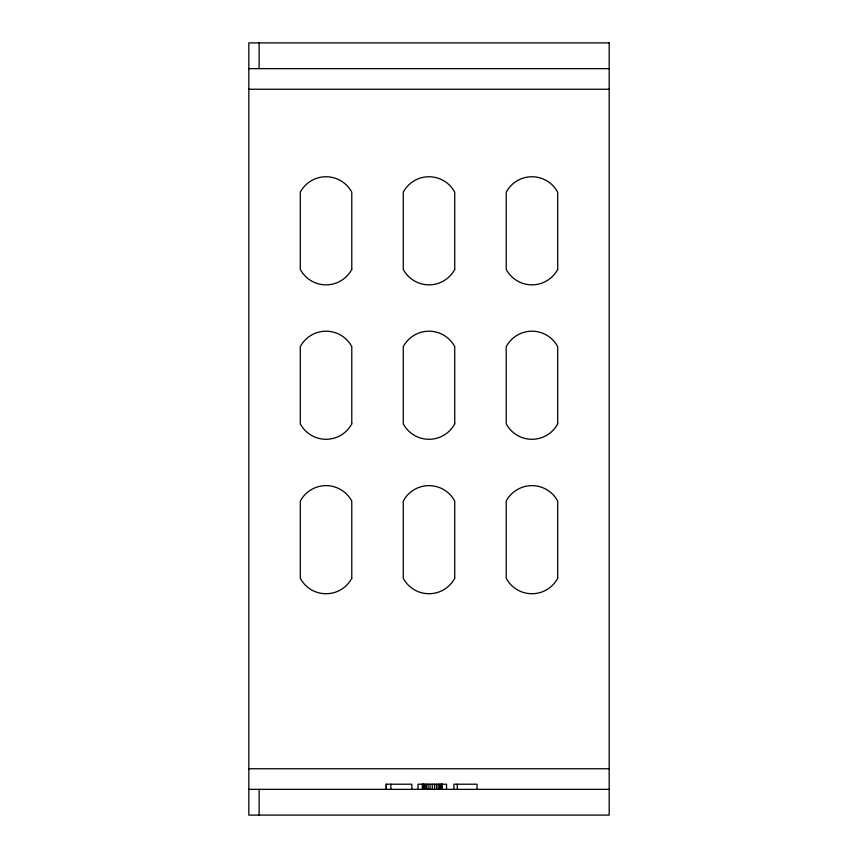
<?xml version="1.0" encoding="UTF-8"?>
<svg xmlns="http://www.w3.org/2000/svg" width="858" height="858" viewBox="0 0 858 858"><rect width="100%" height="100%" fill="white"/><g stroke="black" fill="none" stroke-linecap="round" stroke-linejoin="round"><path stroke-width="1.29" d="M248.82 68.64L609.18 68.64M248.82 89.232L609.18 89.232M248.82 768.768L609.18 768.768M248.82 789.36L609.18 789.36M477.059 789.36L477.059 784.212L453.903 784.212L453.903 789.36M457.303 784.212L457.303 789.36M446.546 789.36L446.546 784.212L418.007 784.212L418.007 789.36M442.127 784.212L442.127 789.36M441.977 784.212L441.977 789.36M441.495 784.212L441.495 789.36M440.701 784.212L440.701 789.36M439.596 784.212L439.596 789.36M438.191 784.212L438.191 789.36M436.497 784.212L436.497 789.36M434.523 784.212L434.523 789.36M432.271 784.212L432.271 789.36M430.03 784.212L430.03 789.36M428.056 784.212L428.056 789.36M426.362 784.212L426.362 789.36M424.957 784.212L424.957 789.36M423.852 784.212L423.852 789.36M423.058 784.212L423.058 789.36M422.576 784.212L422.576 789.36M422.426 784.212L422.426 789.36M411.861 789.36L411.861 784.212L386.089 784.212L386.089 789.36M390.894 784.212L390.894 789.36M386.422 784.212L386.422 789.36M259.116 42.9L259.116 68.64M259.116 789.36L259.116 815.1M609.18 42.9L248.82 42.9L248.82 815.1L609.18 815.1L609.18 42.9M557.7 269.412L557.7 192.192A29.172 29.172 0 0 0 506.22 192.192L506.22 269.412A29.172 29.172 0 0 0 557.7 269.412M557.7 423.852L557.7 346.632A29.172 29.172 0 0 0 506.22 346.632L506.22 423.852A29.172 29.172 0 0 0 557.7 423.852M557.7 578.292L557.7 501.072A29.172 29.172 0 0 0 506.22 501.072L506.22 578.292A29.172 29.172 0 0 0 557.7 578.292M454.74 269.412L454.74 192.192A29.172 29.172 0 0 0 403.26 192.192L403.26 269.412A29.172 29.172 0 0 0 454.74 269.412M454.74 423.852L454.74 346.632A29.172 29.172 0 0 0 403.26 346.632L403.26 423.852A29.172 29.172 0 0 0 454.74 423.852M454.74 578.292L454.74 501.072A29.172 29.172 0 0 0 403.26 501.072L403.26 578.292A29.172 29.172 0 0 0 454.74 578.292M351.78 269.412L351.78 192.192A29.172 29.172 0 0 0 300.3 192.192L300.3 269.412A29.172 29.172 0 0 0 351.78 269.412M351.78 423.852L351.78 346.632A29.172 29.172 0 0 0 300.3 346.632L300.3 423.852A29.172 29.172 0 0 0 351.78 423.852M351.78 578.292L351.78 501.072A29.172 29.172 0 0 0 300.3 501.072L300.3 578.292A29.172 29.172 0 0 0 351.78 578.292"/></g></svg>
